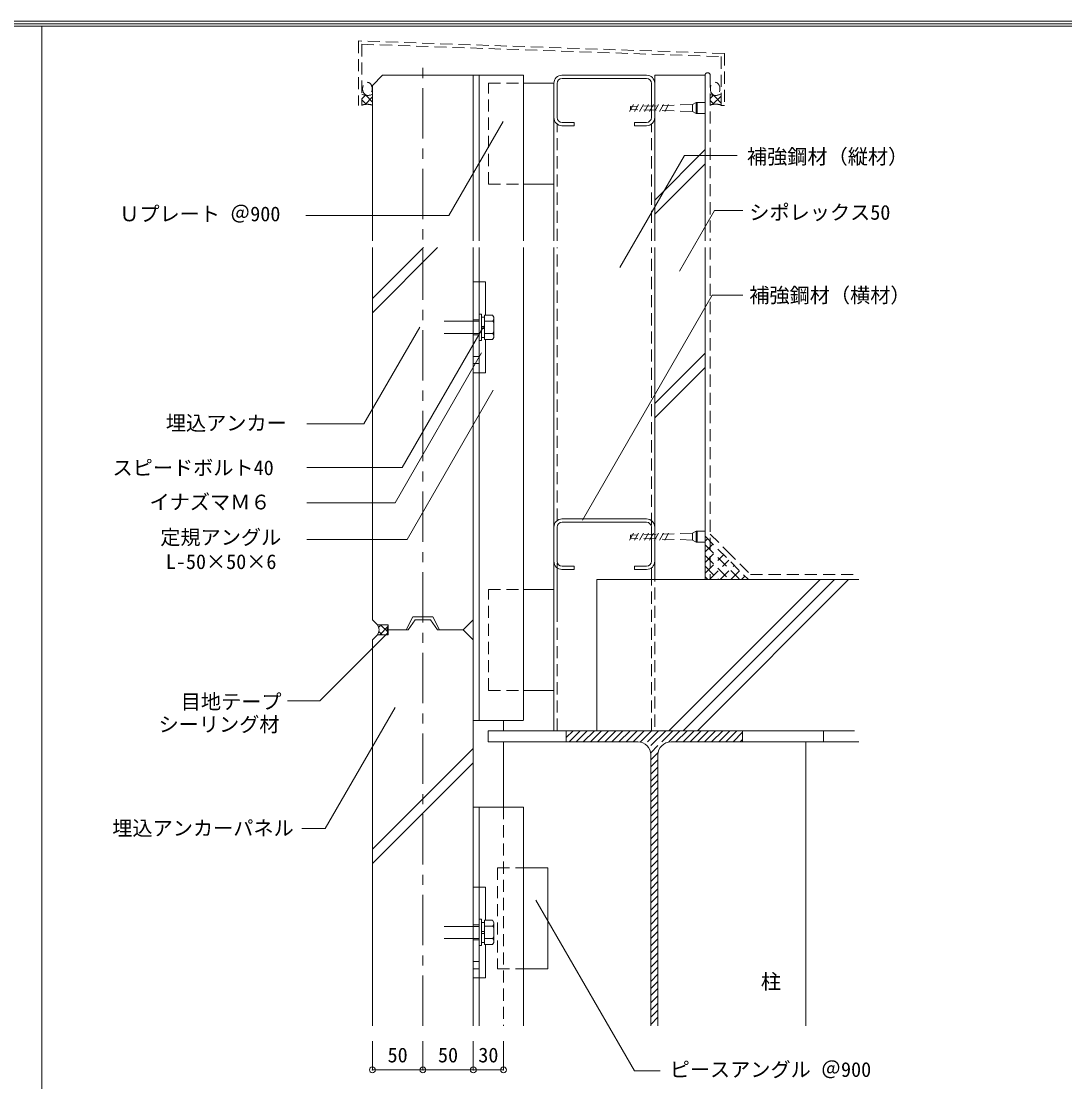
# Model space of a CAD drawing. Units: millimetres at full size, sheet at 1:10. Extents: x -2890 to 2450, y -2020 to 1800.
# Drawn here: x 373 to 1408, y 748 to 1800 of the extents above; entities that cross this region are included whole.
import ezdxf
from ezdxf.enums import TextEntityAlignment as Align

# ---------------------------------------------------------------- set-up
doc = ezdxf.new("R2010")
doc.units = ezdxf.units.MM
doc.header["$LTSCALE"] = 10
doc.header["$PDMODE"] = 32
doc.header["$PDSIZE"] = 6
for name, pattern in [('CHAIN1', [8, 5, -1, 1, -1]), ('DASHED1', [1.8, 1.2, -0.6]), ('DASHED2', [3, 2, -1])]:
    doc.linetypes.add(name, pattern=pattern)
doc.layers.add('0-0', color=7, linetype='Continuous', lineweight=18)
doc.styles.add('ＭＳ ゴシック', font='')
doc.styles.get('ＭＳ ゴシック').set_extended_font_data('MS Gothic')

msp = doc.modelspace()

# ---------------------------------------------------------------- linework, layer by layer
at = {"layer": '0-0'}
for p, q in [((2450, 1800), (-2890, 1800)), ((2447.5, 1797.5), (-2887.5, 1797.5)), ((2445, 1795), (-2885, 1795)), ((393, 1795), (393, -1815)), ((721.11, 1736.4), (731.05, 1746.35)), ((731.05, 1746.35), (742.32, 1746.35)), ((731.11, 1746.4), (821.11, 1746.4)), ((871.11, 1746.41), (821.11, 1746.41)), ((821.11, 1746.4), (821.11, 1582.05)), ((827.11, 1746.41), (827.11, 1582.05)), ((871.11, 1746.41), (871.11, 1582.05)), ((909.11, 1746.41), (993.11, 1746.41)), ((1001.11, 1746.41), (1001.11, 1738.41)), ((1001.11, 1746.41), (1051.11, 1746.41)), ((1051.11, 1746.41), (1051.11, 1582.05)), ((721.11, 1736.4), (721.11, 1582.05)), ((871.11, 1738.41), (900.9, 1738.41)), ((901.11, 1704.41), (901.11, 1738.41)), ((904.31, 1704.61), (904.31, 1738.21)), ((992.91, 1743.21), (909.31, 1743.21)), ((997.91, 1704.61), (997.91, 1738.21)), ((1001.11, 1738.41), (1001.11, 1704.41)), ((901.11, 1582.05), (901.11, 1704.41)), ((1001.11, 1582.05), (1001.11, 1704.41)), ((909.11, 1696.41), (921.11, 1696.41)), ((909.31, 1699.61), (921.11, 1699.61)), ((921.11, 1699.61), (921.11, 1696.41)), ((981.11, 1696.41), (981.11, 1699.61)), ((981.11, 1699.61), (992.91, 1699.61)), ((993.11, 1696.41), (981.11, 1696.41)), ((1001.11, 1622.68), (1051.11, 1672.68)), ((1051.11, 1658.54), (1001.11, 1608.54)), ((871.11, 1638.41), (900.9, 1638.41)), ((721.11, 1575.56), (721.11, 1206.41)), ((721.11, 1525.05), (771.62, 1575.56)), ((721.11, 1510.91), (785.76, 1575.56)), ((821.11, 1575.56), (821.11, 1206.41)), ((827.11, 1575.56), (827.11, 1541.41)), ((871.11, 1575.56), (871.11, 1106.64)), ((901.11, 1096.41), (901.11, 1575.56)), ((1001.11, 1246.41), (1001.11, 1575.56)), ((1051.11, 1575.56), (1051.11, 1246.41)), ((821.11, 1541.41), (833.11, 1541.41)), ((827.11, 1541.41), (827.11, 1451.41)), ((833.11, 1541.41), (833.11, 1508.51)), ((829.41, 1509.4), (827.11, 1509.4)), ((829.41, 1483.41), (829.41, 1509.4)), ((829.41, 1506.41), (832.41, 1506.41)), ((832.41, 1508.51), (840.2, 1508.51)), ((832.41, 1484.31), (832.41, 1508.51)), ((841.41, 1506.41), (840.2, 1508.51)), ((840.41, 1502.46), (841.41, 1504.19)), ((841.41, 1486.41), (841.41, 1506.41)), ((827.09, 1502.41), (792.41, 1502.41)), ((829.41, 1497.41), (832.41, 1497.41)), ((829.41, 1495.41), (832.41, 1495.41)), ((840.41, 1502.46), (832.41, 1502.46)), ((840.41, 1502.46), (841.41, 1500.72)), ((827.09, 1490.41), (792.41, 1490.41)), ((829.41, 1483.41), (827.11, 1483.41)), ((829.41, 1486.41), (832.41, 1486.41)), ((840.41, 1490.36), (832.41, 1490.36)), ((832.41, 1484.31), (840.2, 1484.31)), ((833.11, 1484.31), (833.11, 1451.41)), ((841.41, 1486.41), (840.2, 1484.31)), ((840.41, 1490.36), (841.41, 1492.09)), ((840.41, 1490.36), (841.41, 1488.62)), ((1051.11, 1470.9), (1001.11, 1420.9)), ((827.11, 1451.41), (827.11, 1106.64)), ((1051.11, 1456.76), (1001.11, 1406.76)), ((909.11, 1306.4), (993.11, 1306.4)), ((901.11, 1264.41), (901.11, 1298.4)), ((904.31, 1264.61), (904.31, 1298.2)), ((992.91, 1303.21), (909.31, 1303.21)), ((997.91, 1264.61), (997.91, 1298.2)), ((909.11, 1256.41), (921.11, 1256.41)), ((909.31, 1259.61), (921.11, 1259.61)), ((921.11, 1259.61), (921.11, 1256.41)), ((981.11, 1259.61), (992.91, 1259.61)), ((981.11, 1256.41), (981.11, 1259.61)), ((993.11, 1256.41), (981.11, 1256.41)), ((1051.11, 1256.41), (1051.11, 1246.41)), ((943.61, 1246.41), (1203.77, 1246.41)), ((943.61, 1246.41), (943.61, 1096.41)), ((1001.11, 1246.41), (1051.11, 1246.41)), ((1001.11, 1246.4), (1051.11, 1246.4)), ((1165.22, 1246.41), (1015.22, 1096.41)), ((1179.36, 1246.41), (1029.36, 1096.41)), ((1193.5, 1246.41), (1043.5, 1096.41)), ((871.11, 1236.4), (901.32, 1236.4)), ((721.11, 1206.41), (726.11, 1201.41)), ((726.11, 1201.41), (736.61, 1201.41)), ((727.28, 1199.05), (729.13, 1200.91)), ((728.62, 1191.91), (736.07, 1199.36)), ((729.88, 1200.91), (735.77, 1195.01)), ((736.61, 1201.41), (736.61, 1191.41)), ((754.61, 1196.41), (761.11, 1209.41)), ((756.61, 1196.41), (763.61, 1206.41)), ((811.11, 1196.41), (821.11, 1206.41)), ((821.11, 1186.4), (821.11, 1206.41)), ((721.11, 1186.4), (726.11, 1191.41)), ((726.11, 1191.41), (736.61, 1191.41)), ((727.49, 1194.81), (730.39, 1191.91)), ((736.61, 1196.41), (756.61, 1196.41)), ((785.61, 1196.41), (811.11, 1196.41)), ((811.11, 1196.41), (821.11, 1186.4)), ((721.11, 1186.4), (721.11, 803.64)), ((821.11, 1186.4), (821.11, 803.64)), ((871.11, 1136.4), (900.98, 1136.4)), ((821.11, 1106.64), (870.44, 1106.64)), ((851.11, 1106.64), (851.11, 1096.41)), ((835.9, 1096.41), (835.9, 1085.41)), ((835.9, 1096.41), (913.3, 1096.41)), ((913.3, 1089.63), (920.08, 1096.41)), ((913.3, 1096.41), (1088.3, 1096.41)), ((916.15, 1085.41), (927.15, 1096.41)), ((916.15, 1085.41), (927.15, 1096.41)), ((923.22, 1085.41), (934.22, 1096.41)), ((930.29, 1085.41), (941.29, 1096.41)), ((930.29, 1085.41), (941.29, 1096.41)), ((937.37, 1085.41), (948.37, 1096.41)), ((944.44, 1085.41), (955.44, 1096.41)), ((944.44, 1085.41), (955.44, 1096.41)), ((951.51, 1085.41), (962.51, 1096.41)), ((958.58, 1085.41), (969.58, 1096.41)), ((958.58, 1085.41), (969.58, 1096.41)), ((965.65, 1085.41), (976.65, 1096.41)), ((972.72, 1085.41), (983.72, 1096.41)), ((972.72, 1085.41), (983.72, 1096.41)), ((979.79, 1085.41), (990.79, 1096.41)), ((986.86, 1085.41), (997.86, 1096.41)), ((986.86, 1085.41), (997.86, 1096.41)), ((993.93, 1085.41), (1004.93, 1096.41)), ((997.3, 1081.7), (1012, 1096.41)), ((997.3, 1081.7), (1012.01, 1096.41)), ((1008.08, 1085.41), (1019.08, 1096.41)), ((1015.15, 1085.41), (1026.15, 1096.41)), ((1015.15, 1085.41), (1026.15, 1096.41)), ((1022.22, 1085.41), (1033.22, 1096.41)), ((1026.11, 1096.41), (1199.39, 1096.41)), ((1029.29, 1085.41), (1040.29, 1096.41)), ((1029.29, 1085.41), (1040.29, 1096.41)), ((1036.36, 1085.41), (1047.36, 1096.41)), ((1043.43, 1085.41), (1054.43, 1096.41)), ((1043.43, 1085.41), (1054.43, 1096.41)), ((1050.5, 1085.41), (1061.5, 1096.41)), ((1057.57, 1085.41), (1068.57, 1096.41)), ((1057.57, 1085.41), (1068.57, 1096.41)), ((1064.64, 1085.41), (1075.64, 1096.41)), ((1071.72, 1085.41), (1082.72, 1096.41)), ((1071.72, 1085.41), (1082.72, 1096.41)), ((1078.79, 1085.41), (1088.3, 1094.92)), ((1088.3, 1085.41), (1088.3, 1096.41)), ((1168.61, 1096.41), (1168.61, 1085.41)), ((835.9, 1085.41), (913.3, 1085.41)), ((851.11, 1085.41), (851.11, 1020.64)), ((984.3, 1085.41), (913.3, 1085.41)), ((1017.3, 1085.41), (1203.77, 1085.41)), ((1085.86, 1085.41), (1088.3, 1087.85)), ((1085.86, 1085.41), (1088.3, 1087.85)), ((1151.11, 1085.41), (1151.11, 803.64)), ((821.11, 1078.83), (721.11, 978.83)), ((997.3, 1074.63), (1004.3, 1081.63)), ((997.3, 1074.63), (997.3, 803.64)), ((997.3, 1067.56), (1004.3, 1074.56)), ((997.3, 1067.56), (1004.3, 1074.56)), ((1004.3, 1074.56), (1004.3, 803.64)), ((821.11, 1064.69), (721.11, 964.69)), ((997.3, 1060.49), (1004.3, 1067.49)), ((997.3, 1053.42), (1004.3, 1060.42)), ((997.3, 1053.42), (1004.3, 1060.42)), ((997.3, 1046.35), (1004.3, 1053.35)), ((997.3, 1040.06), (1004.3, 1047.06)), ((997.3, 1040.06), (1004.3, 1047.06)), ((997.3, 1032.99), (1004.3, 1039.99)), ((997.3, 1025.92), (1004.3, 1032.92)), ((997.3, 1025.92), (1004.3, 1032.92)), ((871.11, 1020.64), (821.11, 1020.64)), ((827.11, 1020.64), (827.11, 941.41)), ((871.11, 803.64), (871.11, 1020.64)), ((997.3, 1018.85), (1004.3, 1025.84)), ((997.3, 1011.77), (1004.3, 1018.77)), ((997.3, 1011.77), (1004.3, 1018.77)), ((997.3, 1004.7), (1004.3, 1011.7)), ((997.3, 997.63), (1004.3, 1004.63)), ((997.3, 997.63), (1004.3, 1004.63)), ((997.3, 989.28), (1004.3, 996.28)), ((997.3, 989.28), (1004.3, 996.28)), ((997.3, 982.21), (1004.3, 989.2)), ((997.3, 975.13), (1004.3, 982.13)), ((997.3, 975.13), (1004.3, 982.13)), ((997.3, 968.06), (1004.3, 975.06)), ((997.3, 960.99), (1004.3, 967.99)), ((997.3, 960.99), (1004.3, 967.99)), ((871.11, 960.41), (895.11, 960.41)), ((895.11, 960.41), (895.11, 860.41)), ((997.3, 953.92), (1004.3, 960.92)), ((997.3, 946.85), (1004.3, 953.85)), ((997.3, 946.85), (1004.3, 953.85)), ((997.3, 939.78), (1004.3, 946.78)), ((821.11, 941.41), (833.11, 941.41)), ((827.11, 941.41), (827.11, 851.41)), ((833.11, 941.41), (833.11, 908.51)), ((997.3, 932.71), (1004.3, 939.71)), ((997.3, 932.71), (1004.3, 939.71)), ((997.3, 925.64), (1004.3, 932.64)), ((997.3, 918.57), (1004.3, 925.56)), ((997.3, 918.57), (1004.3, 925.56)), ((997.3, 911.49), (1004.3, 918.49)), ((829.41, 909.41), (827.11, 909.41)), ((829.41, 883.41), (829.41, 909.41)), ((829.41, 906.41), (832.41, 906.41)), ((832.41, 908.51), (840.2, 908.51)), ((832.41, 884.31), (832.41, 908.51)), ((841.41, 906.41), (840.2, 908.51)), ((841.41, 886.41), (841.41, 906.41)), ((997.3, 904.42), (1004.3, 911.42)), ((997.3, 904.42), (1004.3, 911.42)), ((827.09, 902.41), (792.41, 902.41)), ((829.41, 897.41), (832.41, 897.41)), ((829.41, 895.41), (832.41, 895.41)), ((840.41, 902.46), (832.41, 902.46)), ((840.41, 902.46), (841.41, 904.19)), ((840.41, 902.46), (841.41, 900.72)), ((997.3, 897.35), (1004.3, 904.35)), ((997.3, 890.28), (1004.3, 897.28)), ((997.3, 890.28), (1004.3, 897.28)), ((827.09, 890.41), (792.41, 890.41)), ((829.41, 886.41), (832.41, 886.41)), ((840.41, 890.36), (832.41, 890.36)), ((832.41, 884.31), (840.2, 884.31)), ((833.11, 884.31), (833.11, 851.41)), ((841.41, 886.41), (840.2, 884.31)), ((840.41, 890.36), (841.41, 892.09)), ((840.41, 890.36), (841.41, 888.62)), ((997.3, 883.21), (1004.3, 890.21)), ((829.41, 883.41), (827.11, 883.41)), ((997.3, 876.14), (1004.3, 883.14)), ((997.3, 876.14), (1004.3, 883.14)), ((997.3, 869.07), (1004.3, 876.07)), ((997.3, 862), (1004.3, 869)), ((997.3, 862), (1004.3, 869)), ((871.11, 860.41), (895.11, 860.41)), ((997.3, 854.93), (1004.3, 861.93)), ((997.3, 847.85), (1004.3, 854.85)), ((997.3, 847.85), (1004.3, 854.85)), ((827.11, 851.41), (827.11, 803.64)), ((997.3, 840.78), (1004.3, 847.78)), ((997.3, 833.71), (1004.3, 840.71)), ((997.3, 826.45), (1004.3, 833.44)), ((999.99, 836.4), (1004.3, 840.71)), ((997.3, 819.37), (1004.3, 826.37)), ((997.3, 812.3), (1004.3, 819.3)), ((997.3, 805.23), (1004.3, 812.23))]:
    msp.add_line(p, q, dxfattribs=at)
at = {"layer": '0-0', "linetype": 'DASHED1'}
for p, q in [((1070.27, 1768), (707.37, 1780.46)), ((707.37, 1780.46), (707.37, 1716.35)), ((710.57, 1777.13), (710.57, 1716.35)), ((1070.27, 1768), (1070.27, 1716.35)), ((911.11, 1746.41), (942.11, 1746.41)), ((1056.11, 1746.41), (1056.11, 1582.05)), ((710.71, 1722.94), (714.3, 1726.53)), ((713.75, 1717.49), (721.11, 1724.86)), ((714.44, 1726.51), (721.11, 1719.84)), ((1056.11, 1723.34), (1059.3, 1726.53)), ((1058.84, 1717.58), (1066.96, 1725.71)), ((1059.44, 1726.51), (1067.07, 1718.88)), ((710.57, 1721.9), (714.89, 1717.58)), ((976.02, 1710.52), (979.93, 1717.29)), ((1038.45, 1717.29), (977.11, 1715.41)), ((977.11, 1715.41), (977.11, 1712.41)), ((981.02, 1710.52), (984.93, 1717.29)), ((986.02, 1710.52), (989.93, 1717.29)), ((991.02, 1710.52), (994.93, 1717.29)), ((996.02, 1710.52), (999.93, 1717.29)), ((1001.02, 1710.52), (1004.93, 1717.29)), ((1006.02, 1710.52), (1009.93, 1717.29)), ((1011.02, 1710.52), (1014.93, 1717.29)), ((1043.11, 1719.4), (1051.11, 1719.4)), ((1056.11, 1721.35), (1059.83, 1717.63)), ((1067.07, 1716.35), (1070.27, 1716.35)), ((1038.45, 1710.52), (977.11, 1712.41)), ((1042.11, 1708.41), (1043.11, 1708.41)), ((1043.11, 1708.41), (1051.11, 1708.41)), ((904.31, 1582.05), (904.31, 1698.01)), ((997.91, 1582.05), (997.91, 1698.01)), ((836.11, 1638.41), (871.11, 1638.41)), ((904.31, 1214.8), (904.31, 1575.56)), ((997.91, 1246.41), (997.91, 1575.56)), ((1056.11, 1575.56), (1056.11, 1246.41)), ((911.11, 1306.4), (942.11, 1306.4)), ((1042.11, 1294.41), (1043.11, 1294.41)), ((1043.11, 1294.41), (1051.11, 1294.41)), ((1043.11, 1283.4), (1043.11, 1294.41)), ((976.02, 1285.52), (979.93, 1292.29)), ((977.11, 1287.41), (977.11, 1290.41)), ((1038.45, 1285.52), (977.11, 1287.41)), ((981.02, 1285.52), (984.93, 1292.29)), ((986.02, 1285.52), (989.93, 1292.29)), ((991.02, 1285.52), (994.93, 1292.29)), ((996.02, 1285.52), (999.93, 1292.29)), ((1001.02, 1285.52), (1004.93, 1292.29)), ((1006.02, 1285.52), (1009.93, 1292.29)), ((1011.02, 1285.52), (1014.93, 1292.29)), ((1042.11, 1283.4), (1038.45, 1285.52)), ((1042.11, 1283.4), (1043.11, 1283.4)), ((1043.11, 1283.4), (1051.11, 1283.4)), ((1051.11, 1289.33), (1094.04, 1246.41)), ((1051.11, 1284.41), (1053.57, 1286.87)), ((1056.11, 1291.41), (1072.94, 1274.58)), ((1051.11, 1273.81), (1058.87, 1281.57)), ((1051.11, 1280.86), (1085.56, 1246.41)), ((1051.11, 1263.2), (1064.18, 1276.27)), ((1072.94, 1274.58), (1096.11, 1251.4)), ((1051.11, 1252.59), (1069.48, 1270.96)), ((1051.11, 1270.25), (1074.96, 1246.41)), ((1055.53, 1246.41), (1074.78, 1265.66)), ((904.31, 1096.41), (904.31, 1258.01)), ((997.91, 1096.41), (997.91, 1258.01)), ((1001.11, 1256.41), (1001.11, 1096.41)), ((1051.11, 1259.64), (1064.35, 1246.41)), ((1066.14, 1246.41), (1080.09, 1260.36)), ((1076.74, 1246.41), (1085.39, 1255.05)), ((1051.11, 1249.04), (1053.74, 1246.41)), ((1087.35, 1246.41), (1090.69, 1249.75)), ((1096.11, 1251.4), (1204.03, 1251.4)), ((836.11, 1136.41), (836.11, 1236.4)), ((836.11, 1236.4), (871.11, 1236.4)), ((836.11, 1136.41), (871.11, 1136.41)), ((851.11, 1020.64), (851.11, 803.64)), ((845.11, 960.41), (871.11, 960.41))]:
    msp.add_line(p, q, dxfattribs=at)
at = {"layer": '0-0', "color": 4, "linetype": 'CHAIN1'}
msp.add_line((771.11, 803.64), (771.11, 1762.84), dxfattribs=at)
at = {"layer": '0-0', "color": 4}
for p, q in [((850.65, 1700.67), (796.79, 1607.38)), ((966.68, 1555.88), (1030.77, 1666.89)), ((1030.77, 1666.89), (1082.82, 1666.89)), ((1025.57, 1552.15), (1060.29, 1612.28)), ((1060.29, 1612.28), (1088.46, 1612.28)), ((796.79, 1607.38), (655.02, 1607.38)), ((929.33, 1305.23), (1058.07, 1528.23)), ((1058.07, 1528.23), (1088.46, 1528.23)), ((831.45, 1497.43), (750.53, 1357.28)), ((840.88, 1433.98), (755.43, 1285.98)), ((750.53, 1357.28), (656.06, 1357.28)), ((755.43, 1285.98), (656.06, 1285.98)), ((736.06, 1193.29), (668.84, 1126.06)), ((668.84, 1126.06), (636.94, 1126.06)), ((674.28, 999.55), (743.54, 1119.51)), ((651.02, 999.55), (674.28, 999.55)), ((883.29, 928.49), (981.07, 759.13)), ((721.11, 760.12), (721.11, 788.65)), ((771.11, 760.12), (771.11, 788.65)), ((821.11, 760.12), (821.11, 788.65)), ((851.11, 760.12), (851.11, 788.65)), ((721.11, 760.12), (771.11, 760.12)), ((771.11, 760.12), (821.11, 760.12)), ((821.11, 760.12), (851.11, 760.12)), ((981.07, 759.13), (1006.52, 759.13))]:
    msp.add_line(p, q, dxfattribs=at)
at = {"layer": '0-0', "color": 4, "linetype": 'DASHED2'}
for p, q in [((827.11, 1503.91), (821.11, 1503.91)), ((827.11, 1488.91), (821.11, 1488.91)), ((827.11, 903.91), (821.11, 903.91)), ((827.11, 888.91), (821.11, 888.91))]:
    msp.add_line(p, q, dxfattribs=at)
at = {"layer": '0-0', "color": 4, "linetype": 'DASHED1'}
for p, q in [((827.11, 1467.41), (821.11, 1467.41)), ((827.11, 1460.41), (821.11, 1460.41)), ((827.11, 867.41), (821.11, 867.41)), ((827.11, 860.41), (821.11, 860.41))]:
    msp.add_line(p, q, dxfattribs=at)
at = {"layer": '0-0', "linetype": 'DASHED1'}
for points in [[(710.57, 1777.13), (1067.07, 1764.93), (1067.07, 1716.35)], [(836.11, 1638.41), (836.11, 1738.41), (871.11, 1738.41)], [(1042.11, 1719.4), (1042.11, 1708.41), (1038.45, 1710.52)], [(1042.11, 1719.4), (1038.45, 1717.29), (1038.45, 1710.52)], [(1042.11, 1719.4), (1043.11, 1719.4), (1043.11, 1708.41)], [(1042.11, 1283.4), (1042.11, 1294.41), (1038.45, 1292.29)], [(1038.45, 1285.52), (1038.45, 1292.29), (977.11, 1290.41)], [(845.11, 960.41), (845.11, 860.41), (871.11, 860.41)]]:
    msp.add_lwpolyline(points, dxfattribs=at)
at = {"layer": '0-0'}
for points in [[(821.11, 1541.41), (821.11, 1451.41), (833.11, 1451.41)], [(761.11, 1209.41), (781.11, 1209.41), (787.61, 1196.41)], [(763.61, 1206.41), (778.61, 1206.41), (785.61, 1196.41)], [(913.3, 1096.41), (913.3, 1085.41), (913.3, 1096.41)], [(821.11, 941.41), (821.11, 851.41), (833.11, 851.41)]]:
    msp.add_lwpolyline(points, dxfattribs=at)
at = {"layer": '0-0', "color": 4}
for points in [[(768.21, 1496.76), (712.7, 1400.61), (656.06, 1400.61)], [(829.23, 1471.04), (743.49, 1322.52), (656.06, 1322.52)]]:
    msp.add_lwpolyline(points, dxfattribs=at)
at = {"layer": '0-0'}
for centre, radius, start, end in [((909.11, 1738.41), 8, 90, 180), ((993.11, 1738.41), 8, 0, 90), ((909.31, 1738.21), 5, 90, 180), ((992.91, 1738.21), 5, 0, 90), ((909.11, 1704.41), 8, 180, 270), ((909.31, 1704.61), 5, 180, 270), ((992.91, 1704.61), 5, 270, 0), ((993.11, 1704.41), 8, 270, 0), ((909.11, 1298.4), 8, 90, 180), ((993.11, 1298.4), 8, 0, 90), ((909.31, 1298.2), 5, 90, 180), ((992.91, 1298.2), 5, 0, 90), ((909.11, 1264.41), 8, 180, 270), ((909.31, 1264.61), 5, 180, 270), ((992.91, 1264.61), 5, 270, 0), ((993.11, 1264.41), 8, 270, 0), ((718.71, 1196.36), 8.93, 326.00891, 34.41719), ((752.25, 1196.41), 16.42, 162.26749, 197.73251), ((984.3, 1072.41), 13, 0, 90), ((1017.3, 1072.41), 13, 90, 180)]:
    msp.add_arc(centre, radius, start, end, dxfattribs=at)
at = {"layer": '0-0', "linetype": 'DASHED1'}
for centre, radius, start, end in [((1053.61, 1746.41), 2.5, 0, 180), ((716.11, 1739.41), 13, 244.53282, 292.61523), ((1061.11, 1739.41), 13, 247.38477, 297.25761)]:
    msp.add_arc(centre, radius, start, end, dxfattribs=at)
for centre in [(716.11, 1732.9), (1061.11, 1732.9)]:
    msp.add_ellipse(centre, major_axis=(0, 6.5), ratio=0.7304, dxfattribs=at)
for centre, major_axis, ratio in [((715.84, 1716.35), (5.27, 0), 0.2367), ((1061.59, 1716.35), (5.48, 0), 0.2476)]:
    msp.add_ellipse(centre, major_axis=major_axis, ratio=ratio, start_param=6.2831853, end_param=9.424778, dxfattribs=at)
at = {"layer": '0-0', "color": 4}
for p in [(721.11, 760.12), (771.11, 760.12), (821.11, 760.12), (851.11, 760.12)]:
    msp.add_point(p, dxfattribs=at)

# ---------------------------------------------------------------- texts
at = {"layer": '0-0', "style": 'ＭＳ ゴシック'}
for s, p in [('補強鋼材（縦材）', (1092.66, 1654.04)), ('シポレックス50', (1094.98, 1598.71)), ('Ｕプレート ＠900', (469.91, 1597.2)), ('補強鋼材（横材）', (1094.98, 1516.55)), ('埋込アンカー', (516.14, 1389.82)), ('スピードボルト40', (463.25, 1345.47)), ('イナズマＭ６', (499.98, 1311.46)), ('定規アングル', (510.62, 1276.53)), ('L-50×50×6', (516.13, 1252.33)), ('目地テープ', (530.93, 1113.53)), ('シーリング材', (508.95, 1091)), ('埋込アンカーパネル', (463.04, 988.07)), ('柱', (1106.39, 835.99)), ('50', (736.11, 763.12)), ('50', (786.11, 763.12)), ('30', (826.11, 763.12)), ('ピースアングル ＠900', (1015.99, 748.74))]:
    msp.add_text(s, height=14.66, dxfattribs=at).set_placement(p, align=Align.BOTTOM_LEFT)

doc.saveas('drawing.dxf')
